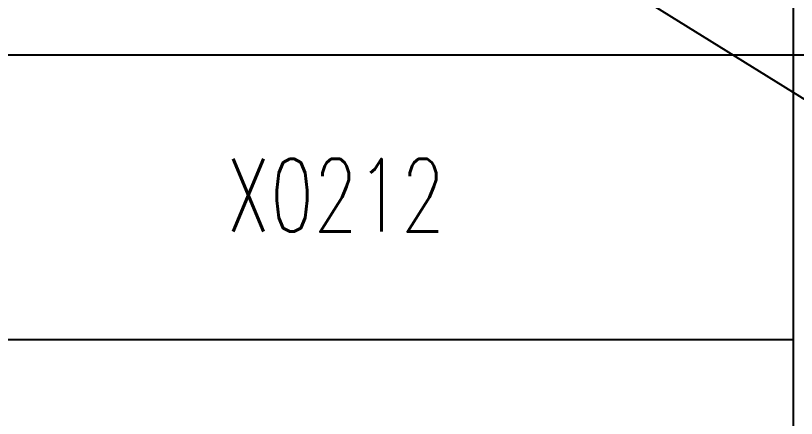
# Model space of a CAD drawing. Header units: millimetres. Extents: x 198973 to 319987, y 50799 to 202761.
# Drawn here: x 299403 to 301320, y 140279 to 141268 of the extents above; entities that cross this region are included whole.
import ezdxf

# ---------------------------------------------------------------- set-up
doc = ezdxf.new("R2010")
doc.units = ezdxf.units.MM
doc.header["$LTSCALE"] = 1000
doc.layers.get('0').update_dxf_attribs({"color": 8})
doc.layers.add('-人员定位', color=6, linetype='Continuous')
doc.layers.add('PUB_TEXT', color=8, linetype='Continuous')
doc.styles.add('HZ', font='geditxt.shx', dxfattribs={"width": 0.75, "bigfont": 'hzfs_1.shx'})

# ---------------------------------------------------------------- blocks, each defined once
blk = doc.blocks.new('GEDI_TQ_2012')
at = {"color": 2}
for p, q in [((-90, 0), (-90, 40)), ((0, 28), (-180, 28)), ((-90, 21), (-180, 21))]:
    blk.add_line(p, q, dxfattribs=at)

msp = doc.modelspace()

# ---------------------------------------------------------------- linework, layer by layer
at = {"layer": '-人员定位'}
msp.add_line((204707.1, 201290.3), (310912, 135096.3), dxfattribs=at)

# ---------------------------------------------------------------- block references
at = {"xscale": 100, "yscale": 100, "zscale": 100}
msp.add_blockref('GEDI_TQ_2012', (310312.6, 138371.6), dxfattribs=at)

# ---------------------------------------------------------------- texts
at = {"layer": 'PUB_TEXT', "style": 'HZ', "width": 0.7}
msp.add_text('X0212', height=178.56, dxfattribs=at).set_placement((299921.1, 140737.8))

doc.saveas('drawing.dxf')
